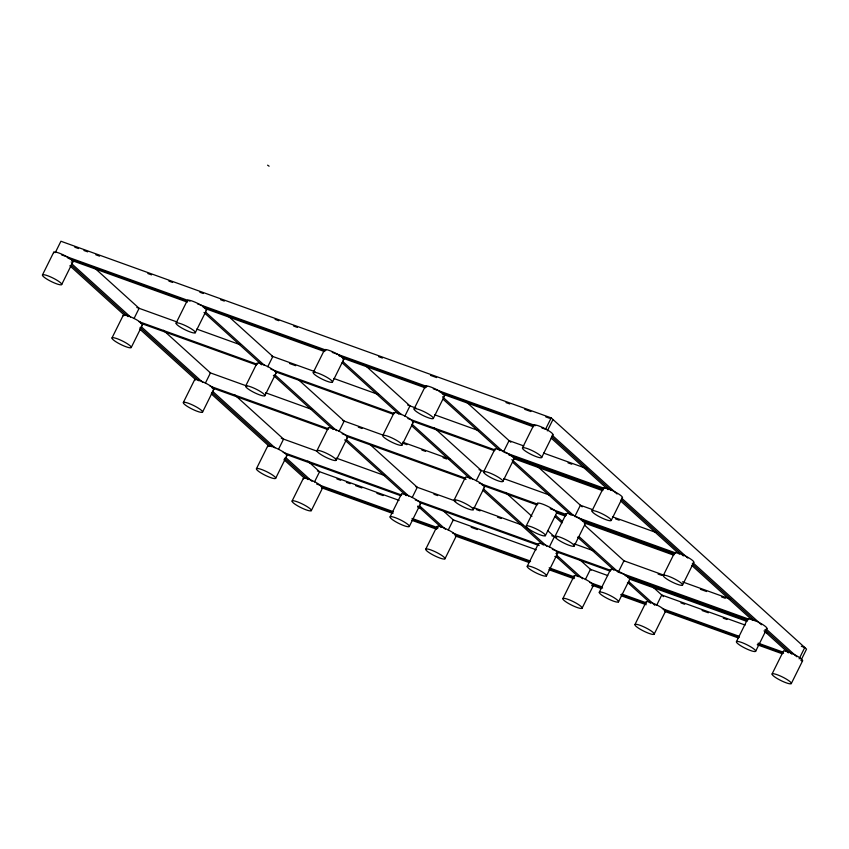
<?xml version="1.0" encoding="UTF-8"?>
<svg xmlns="http://www.w3.org/2000/svg" width="849" height="849" viewBox="0 0 849 849"><rect width="100%" height="100%" fill="white"/><g stroke="black" fill="none" stroke-linecap="round" stroke-linejoin="round"><path stroke-width="1.27" d="M42.45 274.959L53.72 252.249M55.291 252.599L60.926 241.243L551.203 417.888L806.55 649.124L800.915 660.49M61.669 284.553A10.74 1.942 26.4 0 0 48.106 275.904A10.74 1.942 26.4 0 0 46.408 278.812A10.74 1.942 26.4 0 0 61.669 284.553L72.95 261.842M111.994 337.934L123.275 315.223M134.036 318.524L139.109 308.304L94.918 268.284M131.213 347.538A10.74 1.942 26.4 0 0 117.65 338.889A10.74 1.942 26.4 0 0 115.952 341.786A10.74 1.942 26.4 0 0 131.213 347.538L142.494 324.817M176.093 323.108L187.364 300.397A10.74 1.942 26.4 0 1 199.207 304.165A10.74 1.942 26.4 0 1 206.01 310.267M195.312 332.712A10.74 1.942 26.4 0 0 181.75 324.063A10.74 1.942 26.4 0 0 180.041 326.961A10.74 1.942 26.4 0 0 195.312 332.712L206.594 309.991M183.32 402.532L194.601 379.811M205.373 383.132L210.456 372.913L163.433 330.335M202.54 412.126A10.74 1.942 26.4 0 0 188.977 403.477A10.74 1.942 26.4 0 0 187.279 406.374A10.74 1.942 26.4 0 0 202.54 412.126L213.821 389.404M245.637 386.093L256.907 363.372M267.753 366.704L272.826 356.484L228.742 316.56M264.856 395.687A10.74 1.942 26.4 0 0 251.293 387.038A10.74 1.942 26.4 0 0 249.585 389.935A10.74 1.942 26.4 0 0 264.856 395.687L276.137 372.966M256.43 468.733L267.711 446.022M313.228 372.52L324.509 349.809M278.493 449.333L283.566 439.113L234.706 394.87M275.649 478.327A10.74 1.942 26.4 0 0 262.086 469.677A10.74 1.942 26.4 0 0 260.388 472.585A10.74 1.942 26.4 0 0 275.649 478.327L286.93 455.616M332.458 382.124A10.74 1.942 26.4 0 0 318.884 373.475A10.74 1.942 26.4 0 0 317.186 376.372A10.74 1.942 26.4 0 0 332.458 382.124L343.728 359.403M316.964 450.681L328.234 427.97M292.098 501.027L303.369 478.316M339.091 431.313L344.163 421.083L299.103 380.278M314.491 481.945L319.574 471.726L307.826 461.092M311.318 510.631A10.74 1.942 26.4 0 0 297.755 501.982A10.74 1.942 26.4 0 0 296.046 504.879A10.74 1.942 26.4 0 0 311.318 510.631L322.588 487.91M336.183 460.275A10.74 1.942 26.4 0 0 322.62 451.626A10.74 1.942 26.4 0 0 320.911 454.533A10.74 1.942 26.4 0 0 336.183 460.275L347.464 437.564M382.772 435.505L394.053 412.784M404.888 416.116L409.971 405.896L364.9 365.091M414.1 408.868L425.37 386.157M402.002 445.099A10.74 1.942 26.4 0 0 388.428 436.45A10.74 1.942 26.4 0 0 386.73 439.358A10.74 1.942 26.4 0 0 402.002 445.099L413.272 422.388M433.319 418.461A10.74 1.942 26.4 0 0 419.756 409.812A10.74 1.942 26.4 0 0 418.048 412.72A10.74 1.942 26.4 0 0 433.319 418.461L444.589 395.751M390.073 516.882L401.354 494.171M412.2 497.514L417.273 487.294L370.376 444.823M409.292 526.486A10.74 1.942 26.4 0 0 395.73 517.837A10.74 1.942 26.4 0 0 394.032 520.734A10.74 1.942 26.4 0 0 409.292 526.486L420.573 503.765M425.742 549.186L437.012 526.465M454.098 500.093L465.379 477.382M448.208 530.126L453.281 519.896L536.239 549.791M476.236 480.725L481.309 470.495L434.285 427.917M483.643 471.842L494.914 449.132M444.961 558.78A10.74 1.942 26.4 0 0 431.398 550.131A10.74 1.942 26.4 0 0 429.69 553.028A10.74 1.942 26.4 0 0 444.961 558.78L456.231 536.059M473.328 509.687A10.74 1.942 26.4 0 0 459.755 501.037A10.74 1.942 26.4 0 0 458.057 503.945A10.74 1.942 26.4 0 0 473.328 509.687L484.599 486.976M503.425 451.997L509.06 440.642L523.875 445.969M502.863 481.436A10.74 1.942 26.4 0 0 489.3 472.787A10.74 1.942 26.4 0 0 487.591 475.695A10.74 1.942 26.4 0 0 502.863 481.436L514.133 458.725M522.432 447.901L533.713 425.19A10.74 1.942 26.4 0 1 545.557 428.947A10.74 1.942 26.4 0 1 552.349 435.059M551.203 417.888L545.557 429.254L541.821 427.907M547.34 430.868L552.986 419.512M541.662 457.505A10.74 1.942 26.4 0 0 528.089 448.856A10.74 1.942 26.4 0 0 526.391 451.753A10.74 1.942 26.4 0 0 541.662 457.505L552.932 434.784M526.168 526.062L537.449 503.34M527.208 566.294L538.489 543.583M545.387 535.655A10.74 1.942 26.4 0 0 531.824 527.006A10.74 1.942 26.4 0 0 530.126 529.914A10.74 1.942 26.4 0 0 545.387 535.655L556.668 512.945A10.74 1.942 26.4 0 0 546.777 505.855A10.74 1.942 26.4 0 0 537.513 503.945M549.345 546.926L554.418 536.706L547.573 530.508M554.97 536.43L566.241 513.719M574.762 516.595L580.398 505.24L592.74 509.687M546.438 575.898A10.74 1.942 26.4 0 0 532.875 567.249A10.74 1.942 26.4 0 0 531.166 570.146A10.74 1.942 26.4 0 0 546.438 575.898L557.708 553.177M574.189 546.034A10.74 1.942 26.4 0 0 560.627 537.385A10.74 1.942 26.4 0 0 558.918 540.282A10.74 1.942 26.4 0 0 574.189 546.034L585.47 523.313M591.976 510.875L603.257 488.164A10.74 1.942 26.4 0 1 615.101 491.932A10.74 1.942 26.4 0 1 621.893 498.034M562.876 598.598L574.147 575.877M611.206 520.479A10.74 1.942 26.4 0 0 597.632 511.83A10.74 1.942 26.4 0 0 595.934 514.727A10.74 1.942 26.4 0 0 611.206 520.479L622.476 497.758M585.364 579.538L590.437 569.318L607.714 575.548M582.096 608.192A10.74 1.942 26.4 0 0 568.533 599.543A10.74 1.942 26.4 0 0 566.824 602.44A10.74 1.942 26.4 0 0 582.096 608.192L593.377 585.481M599.277 592.262L610.558 569.552M618.496 601.856A10.74 1.942 26.4 0 0 604.934 593.207A10.74 1.942 26.4 0 0 603.236 596.115A10.74 1.942 26.4 0 0 618.496 601.856L629.778 579.145A10.74 1.942 26.4 0 0 619.887 572.056A10.74 1.942 26.4 0 0 610.633 570.146M634.946 624.556L646.216 601.845M663.302 575.473L674.584 552.752A10.74 1.942 26.4 0 1 686.427 556.519A10.74 1.942 26.4 0 1 693.219 562.622M656.67 605.241L661.742 595.011L745.125 625.055M654.165 634.161A10.74 1.942 26.4 0 0 640.602 625.511A10.74 1.942 26.4 0 0 638.894 628.409A10.74 1.942 26.4 0 0 654.165 634.161L665.436 611.439A10.74 1.942 26.4 0 0 655.555 604.35A10.74 1.942 26.4 0 0 646.291 602.44M682.532 585.067A10.74 1.942 26.4 0 0 668.97 576.418A10.74 1.942 26.4 0 0 667.261 579.326A10.74 1.942 26.4 0 0 682.532 585.067L693.803 562.356M736.423 641.674L747.693 618.963A10.74 1.942 26.4 0 1 759.537 622.72A10.74 1.942 26.4 0 1 766.329 628.833M755.642 651.279A10.74 1.942 26.4 0 0 742.079 642.629A10.74 1.942 26.4 0 0 740.37 645.527A10.74 1.942 26.4 0 0 755.642 651.279L766.912 628.557M772.081 673.968L783.362 651.257M799.132 658.866L804.767 647.511L801.339 646.28M791.3 683.572A10.74 1.942 26.4 0 0 777.737 674.923A10.74 1.942 26.4 0 0 776.039 677.82A10.74 1.942 26.4 0 0 791.3 683.572L802.581 660.851M267.594 165.162L269.101 166.192M74.808 247.218L78.522 248.555M83.913 250.497L87.659 251.845M95.852 254.796L99.566 256.133M147.853 273.537L151.568 274.874M168.898 281.115L172.612 282.452M199.844 292.258L203.272 293.499M220.613 299.75L224.327 301.087M275.087 319.383L278.801 320.72M293.658 326.069L297.373 327.406M378.696 356.707L382.4 358.045M430.464 375.364L436.63 377.582M505.993 402.575L509.729 403.922M524.661 409.303L530.89 411.542M545.822 416.923L549.558 418.27M61.531 254.849L190.017 301.14M197.509 303.846L325.995 350.138M332.235 352.388L427.047 386.55M433.287 388.8L535.581 425.657M67.931 258.128L186.812 300.96M202.603 306.648L325.284 350.86M339.006 355.805L426.336 387.261M440.058 392.206L533.957 426.039M72.186 260.632L187.332 302.117M204.386 308.261L324.477 351.539M342.794 358.14L425.381 387.887M442.403 394.032L533.257 426.76M543.625 453.09L586.818 468.648M136.827 307.487L176.815 321.898M196.745 329.083L240.352 344.79M271.5 356.018L315.106 371.724M333.795 378.463L378.654 394.615M407.679 405.069L416.031 408.082M434.72 414.821L478.327 430.528M568.023 462.854L571.77 464.201M289.477 363.468L295.707 365.707M504.656 452.443L604.637 488.462M138.78 321.58L257.141 364.232M270.842 369.166L394.191 413.612M407.891 418.546L495.116 449.97M508.816 454.905L603.501 489.024M140.563 323.193L256.43 364.943M275.118 371.682L393.48 414.323M412.168 421.062L494.405 450.692M513.093 457.42L603.257 489.915M513.709 458.619L602.578 490.637M612.49 516.797L655.693 532.365M209.512 372.573L246.889 386.04M265.578 392.769L311.679 409.377M342.826 420.605L383.939 435.42M402.628 442.149L449.981 459.213M479.016 469.677L484.864 471.779M503.553 478.518L549.653 495.126M615.514 518.866L619.208 520.193M358.32 427.153L362.056 428.501M403.169 443.316L406.904 444.664M421.857 450.055L425.593 451.403M443.04 457.685L446.776 459.033M575.993 517.041L675.974 553.06M210.106 386.168L328.467 428.819M342.168 433.754L465.517 478.199M479.229 483.134L537.778 504.232M550.237 508.721L566.442 514.558M580.143 519.503L674.828 553.622M211.889 387.791L327.756 429.541M346.445 436.269L466.059 479.367M482.253 485.204L537.077 504.953M555.766 511.692L566.187 515.439M582.361 521.265L674.446 554.45M556.764 513.019L565.476 516.16M584.144 522.888L673.745 555.172M663.769 575.134L623.941 560.786L618.305 572.141L748.967 619.218M682.426 581.852L730.957 599.341M281.274 438.286L317.515 451.35M336.204 458.078L384.788 475.589M415.936 486.806L455.807 501.175M473.254 507.458L523.09 525.414M551.744 535.74L556.721 537.534M574.168 543.827L594.109 551.001M658.081 574.051L661.817 575.399M700.393 589.302L706.612 591.541M721.544 596.921L725.279 598.269M433.913 494.256L437.659 495.604M476.278 509.527L480.014 510.875M497.461 517.158L501.197 518.506M283.216 452.379L401.577 495.031M415.288 499.965L538.627 544.411M552.338 549.345L610.887 570.443M625.066 575.548L747.948 619.823M286.251 454.438L400.866 495.742M419.555 502.481L539.168 545.567M556.604 551.861L610.187 571.165M627.623 577.447L747.555 620.651M629.873 579.23L746.855 621.372M317.377 470.93L399.094 500.369M417.666 507.065L421.38 508.402M554.811 556.477L558.525 557.814M627.464 582.658L629.926 583.55M765.034 632.229L767.517 633.131M336.947 478.953L340.693 480.301M346.403 482.359L350.117 483.697M355.667 485.702L361.897 487.942M376.871 493.343L383.111 495.583M471.163 527.314L477.35 529.543M680.951 602.907L684.687 604.255M702.102 610.527L708.331 612.776M723.263 618.157L726.999 619.494M316.698 484.079L393.448 511.735M412.02 518.421L438.02 527.791M452.602 533.045L530.593 561.147M549.165 567.832L573.935 576.758M589.737 582.456L602.079 586.903M621.829 594.024L646.514 602.917M662.326 608.616L739.479 636.41M758.146 643.139L783.043 652.106M320.954 486.583L392.758 512.456M412.402 519.535L437.352 528.524M454.385 534.658L529.903 561.868M549.632 568.979L574.582 577.967M592.04 584.261L602.62 588.07M620.736 594.597L645.824 603.639M664.109 610.229L739.246 637.291M757.966 644.041L783.574 653.274M321.867 487.878L392.981 513.507M411.691 520.246L436.641 529.235M455.351 535.974L528.959 562.494M548.91 569.69L573.86 578.678M592.581 585.417L601.315 588.569M621.266 595.765L646.216 604.753M664.937 611.492L738.534 638.013M757.244 644.752L782.194 653.741M552.253 435.314L617.074 494.012M621.988 498.459L687.786 558.048M693.686 563.386L761.447 624.747M766.36 629.194L796.808 656.765M551.606 436.588L610.696 490.106M621.128 499.552L683.381 555.925M692.222 563.927L755.079 620.852M764.896 629.746L791.809 654.112M551.118 438.02L608.075 489.608M620.64 500.984L679.412 554.195M691.946 565.551L752.532 620.407M764.036 630.839L788.381 652.87M466.759 402.33L510.843 442.255M538.096 466.929L582.181 506.853M584.685 525.234L624.747 561.507M651.852 586.054L663.525 596.635M442.509 396.833L502.268 450.946M511.883 459.659L573.606 515.555M442.998 399.147L499.817 450.596M512.382 461.973L571.154 515.205M555.596 515.354L562.441 521.551M579.05 536.589L618.136 571.982M628.684 581.544L654.972 605.348M555.108 516.776L561.942 522.973M577.575 537.13L613.731 569.87M628.175 582.955L650.567 603.225M505.558 492.462L531.941 516.351M579.559 559.48L591.244 570.05M342.614 361.366L401.386 414.588M411.988 424.192L472.734 479.197M483.314 488.78L546.82 546.289M556.403 554.959L582.69 578.763M342.115 362.788L398.945 414.248M411.5 425.614L470.282 478.847M482.816 490.202L543.392 545.058M555.893 556.371L578.286 576.651M443.401 510.949L454.109 520.649M205.469 311.954L264.251 365.176M274.853 374.78L336.575 430.666M346.18 439.368L408.709 495.996M419.268 505.558L445.545 529.362M204.004 312.485L261.8 364.837M273.378 375.322L333.148 429.435M344.705 439.899L406.257 495.646M417.782 506.078L441.151 527.24M71.603 263.636L130.523 316.995M141.146 326.61L202.858 382.496M212.462 391.187L274.991 447.816M285.561 457.388L311.976 481.309M71.125 265.068L128.082 316.645M140.053 327.491L198.984 380.851M211.751 392.418L271.659 446.67M284.426 458.237L307.996 479.579M69.841 265.779L124.845 315.584M139.576 328.924L195.557 379.62M211.274 393.851L269.218 446.319M283.948 459.67L304.568 478.337M437.808 527.951A10.74 1.942 26.4 0 1 446.341 528.98A10.74 1.942 26.4 0 1 455.648 536.335M303.443 478.91A10.74 1.942 26.4 0 1 313.971 481.436A10.74 1.942 26.4 0 1 322.015 488.186M574.221 576.482A10.74 1.942 26.4 0 1 585.99 579.644A10.74 1.942 26.4 0 1 591.594 585.672M783.425 651.852A10.74 1.942 26.4 0 1 793.953 654.377A10.74 1.942 26.4 0 1 801.997 661.127M538.563 544.177A10.74 1.942 26.4 0 1 550.332 547.35A10.74 1.942 26.4 0 1 555.925 553.378M425.445 386.751A10.74 1.942 26.4 0 1 435.972 389.277A10.74 1.942 26.4 0 1 444.016 396.016M566.315 514.314A10.74 1.942 26.4 0 1 576.842 516.839A10.74 1.942 26.4 0 1 584.887 523.589M401.418 494.765A10.74 1.942 26.4 0 1 411.945 497.291A10.74 1.942 26.4 0 1 419.99 504.041M53.795 252.843A10.74 1.942 26.4 0 1 65.564 256.005A10.74 1.942 26.4 0 1 71.167 262.033M194.665 380.405A10.74 1.942 26.4 0 1 205.193 382.931A10.74 1.942 26.4 0 1 213.237 389.68M494.988 449.726A10.74 1.942 26.4 0 1 505.516 452.252A10.74 1.942 26.4 0 1 513.56 459.001M267.785 446.616A10.74 1.942 26.4 0 1 278.302 449.142A10.74 1.942 26.4 0 1 286.346 455.881M324.583 350.404A10.74 1.942 26.4 0 1 335.1 352.929A10.74 1.942 26.4 0 1 343.145 359.679M256.982 363.966A10.74 1.942 26.4 0 1 267.509 366.492A10.74 1.942 26.4 0 1 275.554 373.242M394.127 413.389A10.74 1.942 26.4 0 1 404.644 415.904A10.74 1.942 26.4 0 1 412.688 422.653M465.454 477.976A10.74 1.942 26.4 0 1 475.971 480.502A10.74 1.942 26.4 0 1 484.015 487.241M123.338 315.817A10.74 1.942 26.4 0 1 133.866 318.343A10.74 1.942 26.4 0 1 141.91 325.093M328.308 428.565A10.74 1.942 26.4 0 1 338.836 431.09A10.74 1.942 26.4 0 1 346.88 437.829"/></g></svg>
